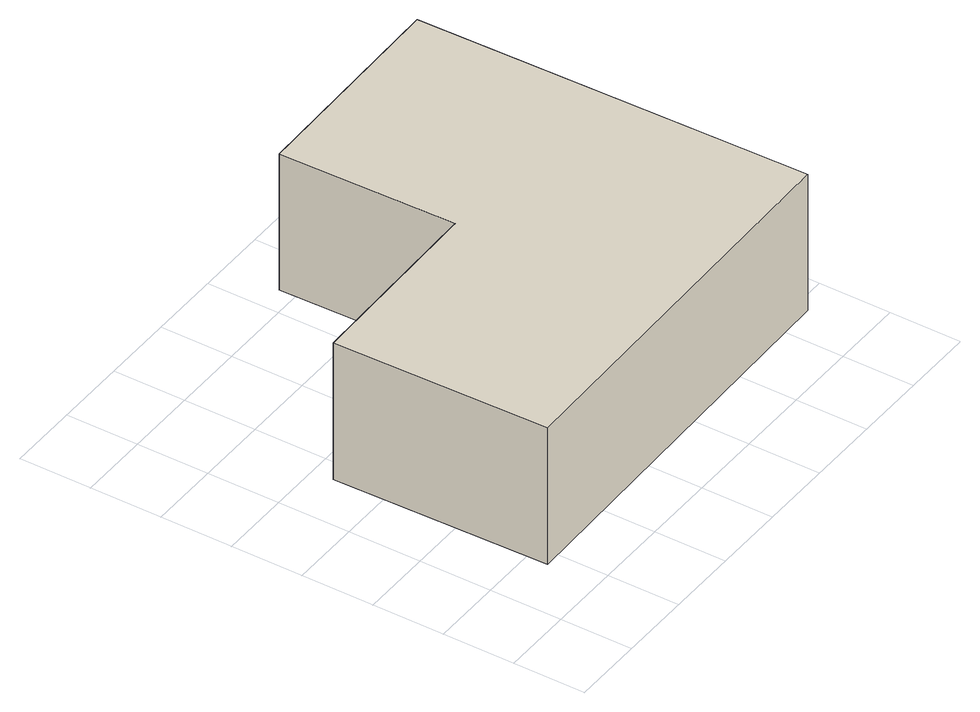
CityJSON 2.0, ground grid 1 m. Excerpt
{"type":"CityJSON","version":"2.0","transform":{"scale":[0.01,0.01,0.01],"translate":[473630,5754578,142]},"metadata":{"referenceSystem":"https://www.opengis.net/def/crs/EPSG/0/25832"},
"CityObjects":{
"building1":{"type":"Building","attributes":{"Gemeindeschluessel":"05711000","BezugspunktDach":"2000","function":"31001_9998","measuredHeight":2.05},"address":[{"country":"Germany"}],"geometry":[{"type":"Solid","lod":"1","boundaries":[[[[0,1,2,3,4,5]],[[6,7,8,9,10,11]],[[6,11,5,4]],[[7,6,4,3]],[[8,7,3,2]],[[9,8,2,1]],[[10,9,1,0]],[[11,10,0,5]]]]}]}
},
"vertices":[
[639,629,265],[337,623,265],[342,377,265],[73,371,265],[79,71,265],[650,83,265],[79,71,60],[73,371,60],[342,377,60],[337,623,60],[639,629,60],[650,83,60]
]}
